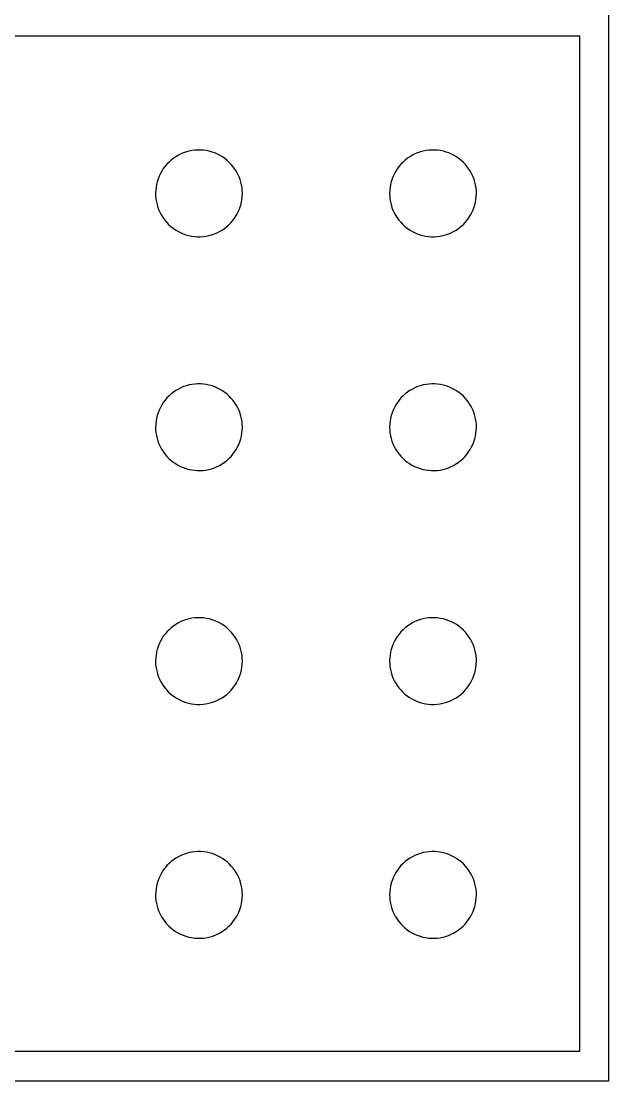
# Model space of a CAD drawing. Extents: x -75 to 75, y -42 to 42.
# Drawn here: x 42.55 to 52.59, y -41.28 to -23.16 of the extents above; entities that cross this region are included whole.
import ezdxf

# ---------------------------------------------------------------- set-up
doc = ezdxf.new("R2010")
doc.units = 0
doc.header["$MEASUREMENT"] = 0
doc.layers.get('0').update_dxf_attribs({"linetype": 'CONTINUOUS'})

msp = doc.modelspace()

# ---------------------------------------------------------------- linework, layer by layer
for p, q in [((52.594, -41.282), (52.594, 30.718)), ((31.094, -23.407), (52.094, -23.407)), ((52.094, -23.407), (52.094, -40.782)), ((45.47, -25.371), (45.422, -25.38)), ((45.52, -25.364), (45.47, -25.371)), ((45.569, -25.361), (45.52, -25.364)), ((45.619, -25.362), (45.569, -25.361)), ((45.668, -25.365), (45.619, -25.362)), ((45.717, -25.372), (45.668, -25.365)), ((45.766, -25.382), (45.717, -25.372)), ((49.47, -25.371), (49.422, -25.38)), ((49.52, -25.364), (49.47, -25.371)), ((49.569, -25.361), (49.52, -25.364)), ((49.619, -25.362), (49.569, -25.361)), ((49.668, -25.365), (49.619, -25.362)), ((49.717, -25.372), (49.668, -25.365)), ((49.766, -25.382), (49.717, -25.372)), ((45.114, -25.534), (45.077, -25.567)), ((45.153, -25.503), (45.114, -25.534)), ((45.194, -25.475), (45.153, -25.503)), ((45.237, -25.45), (45.194, -25.475)), ((45.281, -25.428), (45.237, -25.45)), ((45.327, -25.409), (45.281, -25.428)), ((45.374, -25.393), (45.327, -25.409)), ((45.422, -25.38), (45.374, -25.393)), ((45.813, -25.396), (45.766, -25.382)), ((45.86, -25.412), (45.813, -25.396)), ((45.906, -25.432), (45.86, -25.412)), ((45.95, -25.455), (45.906, -25.432)), ((45.992, -25.48), (45.95, -25.455)), ((46.033, -25.508), (45.992, -25.48)), ((46.072, -25.539), (46.033, -25.508)), ((46.108, -25.573), (46.072, -25.539)), ((49.114, -25.534), (49.077, -25.567)), ((49.153, -25.503), (49.114, -25.534)), ((49.194, -25.475), (49.153, -25.503)), ((49.237, -25.45), (49.194, -25.475)), ((49.281, -25.428), (49.237, -25.45)), ((49.327, -25.409), (49.281, -25.428)), ((49.374, -25.393), (49.327, -25.409)), ((49.422, -25.38), (49.374, -25.393)), ((49.813, -25.396), (49.766, -25.382)), ((49.86, -25.412), (49.813, -25.396)), ((49.906, -25.432), (49.86, -25.412)), ((49.95, -25.455), (49.906, -25.432)), ((49.992, -25.48), (49.95, -25.455)), ((50.033, -25.508), (49.992, -25.48)), ((50.072, -25.539), (50.033, -25.508)), ((50.108, -25.573), (50.072, -25.539)), ((44.953, -25.721), (44.929, -25.764)), ((44.98, -25.679), (44.953, -25.721)), ((45.01, -25.64), (44.98, -25.679)), ((45.042, -25.602), (45.01, -25.64)), ((45.077, -25.567), (45.042, -25.602)), ((46.142, -25.609), (46.108, -25.573)), ((46.174, -25.647), (46.142, -25.609)), ((46.203, -25.687), (46.174, -25.647)), ((46.23, -25.729), (46.203, -25.687)), ((46.253, -25.772), (46.23, -25.729)), ((48.953, -25.721), (48.929, -25.764)), ((48.98, -25.679), (48.953, -25.721)), ((49.01, -25.64), (48.98, -25.679)), ((49.042, -25.602), (49.01, -25.64)), ((49.077, -25.567), (49.042, -25.602)), ((50.142, -25.609), (50.108, -25.573)), ((50.174, -25.647), (50.142, -25.609)), ((50.203, -25.687), (50.174, -25.647)), ((50.23, -25.729), (50.203, -25.687)), ((50.253, -25.772), (50.23, -25.729)), ((44.875, -25.903), (44.863, -25.951)), ((44.89, -25.856), (44.875, -25.903)), ((44.908, -25.809), (44.89, -25.856)), ((44.929, -25.764), (44.908, -25.809)), ((46.274, -25.817), (46.253, -25.772)), ((46.291, -25.864), (46.274, -25.817)), ((46.306, -25.911), (46.291, -25.864)), ((46.317, -25.959), (46.306, -25.911)), ((48.875, -25.903), (48.863, -25.951)), ((48.89, -25.856), (48.875, -25.903)), ((48.908, -25.809), (48.89, -25.856)), ((48.929, -25.764), (48.908, -25.809)), ((50.274, -25.817), (50.253, -25.772)), ((50.291, -25.864), (50.274, -25.817)), ((50.306, -25.911), (50.291, -25.864)), ((50.317, -25.959), (50.306, -25.911)), ((44.85, -26.049), (44.848, -26.099)), ((44.848, -26.099), (44.849, -26.148)), ((44.855, -26), (44.85, -26.049)), ((44.863, -25.951), (44.855, -26)), ((46.325, -26.008), (46.317, -25.959)), ((46.33, -26.058), (46.325, -26.008)), ((46.331, -26.107), (46.33, -26.058)), ((48.85, -26.049), (48.848, -26.099)), ((48.848, -26.099), (48.849, -26.148)), ((48.855, -26), (48.85, -26.049)), ((48.863, -25.951), (48.855, -26)), ((50.325, -26.008), (50.317, -25.959)), ((50.33, -26.058), (50.325, -26.008)), ((50.331, -26.107), (50.33, -26.058)), ((44.849, -26.148), (44.854, -26.198)), ((44.854, -26.198), (44.862, -26.247)), ((44.862, -26.247), (44.873, -26.295)), ((46.303, -26.303), (46.315, -26.255)), ((46.315, -26.255), (46.324, -26.206)), ((46.324, -26.206), (46.329, -26.157)), ((46.329, -26.157), (46.331, -26.107)), ((48.849, -26.148), (48.854, -26.198)), ((48.854, -26.198), (48.862, -26.247)), ((48.862, -26.247), (48.873, -26.295)), ((50.303, -26.303), (50.315, -26.255)), ((50.315, -26.255), (50.324, -26.206)), ((50.324, -26.206), (50.329, -26.157)), ((50.329, -26.157), (50.331, -26.107)), ((44.873, -26.295), (44.887, -26.342)), ((44.887, -26.342), (44.905, -26.389)), ((44.905, -26.389), (44.926, -26.434)), ((44.926, -26.434), (44.949, -26.477)), ((46.225, -26.484), (46.249, -26.441)), ((46.249, -26.441), (46.27, -26.396)), ((46.27, -26.396), (46.288, -26.35)), ((46.288, -26.35), (46.303, -26.303)), ((48.873, -26.295), (48.887, -26.342)), ((48.887, -26.342), (48.905, -26.389)), ((48.905, -26.389), (48.926, -26.434)), ((48.926, -26.434), (48.949, -26.477)), ((50.225, -26.484), (50.249, -26.441)), ((50.249, -26.441), (50.27, -26.396)), ((50.27, -26.396), (50.288, -26.35)), ((50.288, -26.35), (50.303, -26.303)), ((44.949, -26.477), (44.976, -26.519)), ((44.976, -26.519), (45.005, -26.559)), ((45.005, -26.559), (45.037, -26.597)), ((45.037, -26.597), (45.071, -26.633)), ((45.071, -26.633), (45.108, -26.667)), ((46.065, -26.672), (46.102, -26.639)), ((46.102, -26.639), (46.137, -26.603)), ((46.137, -26.603), (46.169, -26.566)), ((46.169, -26.566), (46.198, -26.526)), ((46.198, -26.526), (46.225, -26.484)), ((48.949, -26.477), (48.976, -26.519)), ((48.976, -26.519), (49.005, -26.559)), ((49.005, -26.559), (49.037, -26.597)), ((49.037, -26.597), (49.071, -26.633)), ((49.071, -26.633), (49.108, -26.667)), ((50.065, -26.672), (50.102, -26.639)), ((50.102, -26.639), (50.137, -26.603)), ((50.137, -26.603), (50.169, -26.566)), ((50.169, -26.566), (50.198, -26.526)), ((50.198, -26.526), (50.225, -26.484)), ((45.108, -26.667), (45.147, -26.698)), ((45.147, -26.698), (45.187, -26.726)), ((45.187, -26.726), (45.23, -26.751)), ((45.23, -26.751), (45.274, -26.774)), ((45.274, -26.774), (45.32, -26.794)), ((45.32, -26.794), (45.367, -26.81)), ((45.367, -26.81), (45.415, -26.824)), ((45.415, -26.824), (45.463, -26.834)), ((45.757, -26.825), (45.805, -26.812)), ((45.805, -26.812), (45.852, -26.796)), ((45.852, -26.796), (45.898, -26.777)), ((45.898, -26.777), (45.942, -26.755)), ((45.942, -26.755), (45.985, -26.73)), ((45.985, -26.73), (46.026, -26.702)), ((46.026, -26.702), (46.065, -26.672)), ((49.108, -26.667), (49.147, -26.698)), ((49.147, -26.698), (49.187, -26.726)), ((49.187, -26.726), (49.23, -26.751)), ((49.23, -26.751), (49.274, -26.774)), ((49.274, -26.774), (49.32, -26.794)), ((49.32, -26.794), (49.367, -26.81)), ((49.367, -26.81), (49.415, -26.824)), ((49.415, -26.824), (49.463, -26.834)), ((49.757, -26.825), (49.805, -26.812)), ((49.805, -26.812), (49.852, -26.796)), ((49.852, -26.796), (49.898, -26.777)), ((49.898, -26.777), (49.942, -26.755)), ((49.942, -26.755), (49.985, -26.73)), ((49.985, -26.73), (50.026, -26.702)), ((50.026, -26.702), (50.065, -26.672)), ((45.463, -26.834), (45.511, -26.84)), ((45.511, -26.84), (45.56, -26.844)), ((45.56, -26.844), (45.61, -26.844)), ((45.61, -26.844), (45.659, -26.841)), ((45.659, -26.841), (45.709, -26.835)), ((45.709, -26.835), (45.757, -26.825)), ((49.463, -26.834), (49.511, -26.84)), ((49.511, -26.84), (49.56, -26.844)), ((49.56, -26.844), (49.61, -26.844)), ((49.61, -26.844), (49.659, -26.841)), ((49.659, -26.841), (49.709, -26.835)), ((49.709, -26.835), (49.757, -26.825)), ((45.569, -29.361), (45.52, -29.364)), ((45.619, -29.362), (45.569, -29.361)), ((45.668, -29.365), (45.619, -29.362)), ((49.569, -29.361), (49.52, -29.364)), ((49.619, -29.362), (49.569, -29.361)), ((49.668, -29.365), (49.619, -29.362)), ((45.114, -29.534), (45.077, -29.567)), ((45.153, -29.503), (45.114, -29.534)), ((45.194, -29.475), (45.153, -29.503)), ((45.237, -29.45), (45.194, -29.475)), ((45.281, -29.428), (45.237, -29.45)), ((45.327, -29.409), (45.281, -29.428)), ((45.374, -29.393), (45.327, -29.409)), ((45.422, -29.38), (45.374, -29.393)), ((45.47, -29.371), (45.422, -29.38)), ((45.52, -29.364), (45.47, -29.371)), ((45.717, -29.372), (45.668, -29.365)), ((45.766, -29.382), (45.717, -29.372)), ((45.813, -29.396), (45.766, -29.382)), ((45.86, -29.412), (45.813, -29.396)), ((45.906, -29.432), (45.86, -29.412)), ((45.95, -29.455), (45.906, -29.432)), ((45.992, -29.48), (45.95, -29.455)), ((46.033, -29.508), (45.992, -29.48)), ((46.072, -29.539), (46.033, -29.508)), ((46.108, -29.573), (46.072, -29.539)), ((49.114, -29.534), (49.077, -29.567)), ((49.153, -29.503), (49.114, -29.534)), ((49.194, -29.475), (49.153, -29.503)), ((49.237, -29.45), (49.194, -29.475)), ((49.281, -29.428), (49.237, -29.45)), ((49.327, -29.409), (49.281, -29.428)), ((49.374, -29.393), (49.327, -29.409)), ((49.422, -29.38), (49.374, -29.393)), ((49.47, -29.371), (49.422, -29.38)), ((49.52, -29.364), (49.47, -29.371)), ((49.717, -29.372), (49.668, -29.365)), ((49.766, -29.382), (49.717, -29.372)), ((49.813, -29.396), (49.766, -29.382)), ((49.86, -29.412), (49.813, -29.396)), ((49.906, -29.432), (49.86, -29.412)), ((49.95, -29.455), (49.906, -29.432)), ((49.992, -29.48), (49.95, -29.455)), ((50.033, -29.508), (49.992, -29.48)), ((50.072, -29.539), (50.033, -29.508)), ((50.108, -29.573), (50.072, -29.539)), ((44.953, -29.721), (44.929, -29.764)), ((44.98, -29.679), (44.953, -29.721)), ((45.01, -29.64), (44.98, -29.679)), ((45.042, -29.602), (45.01, -29.64)), ((45.077, -29.567), (45.042, -29.602)), ((46.142, -29.609), (46.108, -29.573)), ((46.174, -29.647), (46.142, -29.609)), ((46.203, -29.687), (46.174, -29.647)), ((46.23, -29.729), (46.203, -29.687)), ((48.953, -29.721), (48.929, -29.764)), ((48.98, -29.679), (48.953, -29.721)), ((49.01, -29.64), (48.98, -29.679)), ((49.042, -29.602), (49.01, -29.64)), ((49.077, -29.567), (49.042, -29.602)), ((50.142, -29.609), (50.108, -29.573)), ((50.174, -29.647), (50.142, -29.609)), ((50.203, -29.687), (50.174, -29.647)), ((50.23, -29.729), (50.203, -29.687)), ((44.875, -29.903), (44.863, -29.951)), ((44.89, -29.856), (44.875, -29.903)), ((44.908, -29.809), (44.89, -29.856)), ((44.929, -29.764), (44.908, -29.809)), ((46.253, -29.772), (46.23, -29.729)), ((46.274, -29.817), (46.253, -29.772)), ((46.291, -29.864), (46.274, -29.817)), ((46.306, -29.911), (46.291, -29.864)), ((48.875, -29.903), (48.863, -29.951)), ((48.89, -29.856), (48.875, -29.903)), ((48.908, -29.809), (48.89, -29.856)), ((48.929, -29.764), (48.908, -29.809)), ((50.253, -29.772), (50.23, -29.729)), ((50.274, -29.817), (50.253, -29.772)), ((50.291, -29.864), (50.274, -29.817)), ((50.306, -29.911), (50.291, -29.864)), ((44.85, -30.049), (44.848, -30.099)), ((44.855, -30), (44.85, -30.049)), ((44.863, -29.951), (44.855, -30)), ((46.317, -29.959), (46.306, -29.911)), ((46.325, -30.008), (46.317, -29.959)), ((46.33, -30.058), (46.325, -30.008)), ((46.331, -30.107), (46.33, -30.058)), ((48.85, -30.049), (48.848, -30.099)), ((48.855, -30), (48.85, -30.049)), ((48.863, -29.951), (48.855, -30)), ((50.317, -29.959), (50.306, -29.911)), ((50.325, -30.008), (50.317, -29.959)), ((50.33, -30.058), (50.325, -30.008)), ((50.331, -30.107), (50.33, -30.058)), ((44.848, -30.099), (44.849, -30.148)), ((44.849, -30.148), (44.854, -30.198)), ((44.854, -30.198), (44.862, -30.247)), ((44.862, -30.247), (44.873, -30.295)), ((46.303, -30.303), (46.315, -30.255)), ((46.315, -30.255), (46.324, -30.206)), ((46.324, -30.206), (46.329, -30.157)), ((46.329, -30.157), (46.331, -30.107)), ((48.848, -30.099), (48.849, -30.148)), ((48.849, -30.148), (48.854, -30.198)), ((48.854, -30.198), (48.862, -30.247)), ((48.862, -30.247), (48.873, -30.295)), ((50.303, -30.303), (50.315, -30.255)), ((50.315, -30.255), (50.324, -30.206)), ((50.324, -30.206), (50.329, -30.157)), ((50.329, -30.157), (50.331, -30.107)), ((44.873, -30.295), (44.887, -30.342)), ((44.887, -30.342), (44.905, -30.389)), ((44.905, -30.389), (44.926, -30.434)), ((44.926, -30.434), (44.949, -30.477)), ((46.225, -30.484), (46.249, -30.441)), ((46.249, -30.441), (46.27, -30.396)), ((46.27, -30.396), (46.288, -30.35)), ((46.288, -30.35), (46.303, -30.303)), ((48.873, -30.295), (48.887, -30.342)), ((48.887, -30.342), (48.905, -30.389)), ((48.905, -30.389), (48.926, -30.434)), ((48.926, -30.434), (48.949, -30.477)), ((50.225, -30.484), (50.249, -30.441)), ((50.249, -30.441), (50.27, -30.396)), ((50.27, -30.396), (50.288, -30.35)), ((50.288, -30.35), (50.303, -30.303)), ((44.949, -30.477), (44.976, -30.519)), ((44.976, -30.519), (45.005, -30.559)), ((45.005, -30.559), (45.037, -30.597)), ((45.037, -30.597), (45.071, -30.633)), ((46.102, -30.639), (46.137, -30.603)), ((46.137, -30.603), (46.169, -30.566)), ((46.169, -30.566), (46.198, -30.526)), ((46.198, -30.526), (46.225, -30.484)), ((48.949, -30.477), (48.976, -30.519)), ((48.976, -30.519), (49.005, -30.559)), ((49.005, -30.559), (49.037, -30.597)), ((49.037, -30.597), (49.071, -30.633)), ((50.102, -30.639), (50.137, -30.603)), ((50.137, -30.603), (50.169, -30.566)), ((50.169, -30.566), (50.198, -30.526)), ((50.198, -30.526), (50.225, -30.484)), ((45.071, -30.633), (45.108, -30.667)), ((45.108, -30.667), (45.147, -30.698)), ((45.147, -30.698), (45.187, -30.726)), ((45.187, -30.726), (45.23, -30.751)), ((45.23, -30.751), (45.274, -30.774)), ((45.274, -30.774), (45.32, -30.794)), ((45.32, -30.794), (45.367, -30.81)), ((45.367, -30.81), (45.415, -30.824)), ((45.757, -30.825), (45.805, -30.812)), ((45.805, -30.812), (45.852, -30.796)), ((45.852, -30.796), (45.898, -30.777)), ((45.898, -30.777), (45.942, -30.755)), ((45.942, -30.755), (45.985, -30.73)), ((45.985, -30.73), (46.026, -30.702)), ((46.026, -30.702), (46.065, -30.672)), ((46.065, -30.672), (46.102, -30.639)), ((49.071, -30.633), (49.108, -30.667)), ((49.108, -30.667), (49.147, -30.698)), ((49.147, -30.698), (49.187, -30.726)), ((49.187, -30.726), (49.23, -30.751)), ((49.23, -30.751), (49.274, -30.774)), ((49.274, -30.774), (49.32, -30.794)), ((49.32, -30.794), (49.367, -30.81)), ((49.367, -30.81), (49.415, -30.824)), ((49.757, -30.825), (49.805, -30.812)), ((49.805, -30.812), (49.852, -30.796)), ((49.852, -30.796), (49.898, -30.777)), ((49.898, -30.777), (49.942, -30.755)), ((49.942, -30.755), (49.985, -30.73)), ((49.985, -30.73), (50.026, -30.702)), ((50.026, -30.702), (50.065, -30.672)), ((50.065, -30.672), (50.102, -30.639)), ((45.415, -30.824), (45.463, -30.834)), ((45.463, -30.834), (45.511, -30.84)), ((45.511, -30.84), (45.56, -30.844)), ((45.56, -30.844), (45.61, -30.844)), ((45.61, -30.844), (45.659, -30.841)), ((45.659, -30.841), (45.709, -30.835)), ((45.709, -30.835), (45.757, -30.825)), ((49.415, -30.824), (49.463, -30.834)), ((49.463, -30.834), (49.511, -30.84)), ((49.511, -30.84), (49.56, -30.844)), ((49.56, -30.844), (49.61, -30.844)), ((49.61, -30.844), (49.659, -30.841)), ((49.659, -30.841), (49.709, -30.835)), ((49.709, -30.835), (49.757, -30.825)), ((45.153, -33.503), (45.114, -33.534)), ((45.194, -33.475), (45.153, -33.503)), ((45.237, -33.45), (45.194, -33.475)), ((45.281, -33.428), (45.237, -33.45)), ((45.327, -33.409), (45.281, -33.428)), ((45.374, -33.393), (45.327, -33.409)), ((45.422, -33.38), (45.374, -33.393)), ((45.47, -33.371), (45.422, -33.38)), ((45.52, -33.364), (45.47, -33.371)), ((45.569, -33.361), (45.52, -33.364)), ((45.619, -33.362), (45.569, -33.361)), ((45.668, -33.365), (45.619, -33.362)), ((45.717, -33.372), (45.668, -33.365)), ((45.766, -33.382), (45.717, -33.372)), ((45.813, -33.396), (45.766, -33.382)), ((45.86, -33.412), (45.813, -33.396)), ((45.906, -33.432), (45.86, -33.412)), ((45.95, -33.455), (45.906, -33.432)), ((45.992, -33.48), (45.95, -33.455)), ((46.033, -33.508), (45.992, -33.48)), ((46.072, -33.539), (46.033, -33.508)), ((49.153, -33.503), (49.114, -33.534)), ((49.194, -33.475), (49.153, -33.503)), ((49.237, -33.45), (49.194, -33.475)), ((49.281, -33.428), (49.237, -33.45)), ((49.327, -33.409), (49.281, -33.428)), ((49.374, -33.393), (49.327, -33.409)), ((49.422, -33.38), (49.374, -33.393)), ((49.47, -33.371), (49.422, -33.38)), ((49.52, -33.364), (49.47, -33.371)), ((49.569, -33.361), (49.52, -33.364)), ((49.619, -33.362), (49.569, -33.361)), ((49.668, -33.365), (49.619, -33.362)), ((49.717, -33.372), (49.668, -33.365)), ((49.766, -33.382), (49.717, -33.372)), ((49.813, -33.396), (49.766, -33.382)), ((49.86, -33.412), (49.813, -33.396)), ((49.906, -33.432), (49.86, -33.412)), ((49.95, -33.455), (49.906, -33.432)), ((49.992, -33.48), (49.95, -33.455)), ((50.033, -33.508), (49.992, -33.48)), ((50.072, -33.539), (50.033, -33.508)), ((44.98, -33.679), (44.953, -33.721)), ((45.01, -33.64), (44.98, -33.679)), ((45.042, -33.602), (45.01, -33.64)), ((45.077, -33.567), (45.042, -33.602)), ((45.114, -33.534), (45.077, -33.567)), ((46.108, -33.573), (46.072, -33.539)), ((46.142, -33.609), (46.108, -33.573)), ((46.174, -33.647), (46.142, -33.609)), ((46.203, -33.687), (46.174, -33.647)), ((46.23, -33.729), (46.203, -33.687)), ((48.98, -33.679), (48.953, -33.721)), ((49.01, -33.64), (48.98, -33.679)), ((49.042, -33.602), (49.01, -33.64)), ((49.077, -33.567), (49.042, -33.602)), ((49.114, -33.534), (49.077, -33.567)), ((50.108, -33.573), (50.072, -33.539)), ((50.142, -33.609), (50.108, -33.573)), ((50.174, -33.647), (50.142, -33.609)), ((50.203, -33.687), (50.174, -33.647)), ((50.23, -33.729), (50.203, -33.687)), ((44.89, -33.856), (44.875, -33.903)), ((44.908, -33.809), (44.89, -33.856)), ((44.929, -33.764), (44.908, -33.809)), ((44.953, -33.721), (44.929, -33.764)), ((46.253, -33.772), (46.23, -33.729)), ((46.274, -33.817), (46.253, -33.772)), ((46.291, -33.864), (46.274, -33.817)), ((46.306, -33.911), (46.291, -33.864)), ((48.89, -33.856), (48.875, -33.903)), ((48.908, -33.809), (48.89, -33.856)), ((48.929, -33.764), (48.908, -33.809)), ((48.953, -33.721), (48.929, -33.764)), ((50.253, -33.772), (50.23, -33.729)), ((50.274, -33.817), (50.253, -33.772)), ((50.291, -33.864), (50.274, -33.817)), ((50.306, -33.911), (50.291, -33.864)), ((44.85, -34.049), (44.848, -34.099)), ((44.855, -34), (44.85, -34.049)), ((44.863, -33.951), (44.855, -34)), ((44.875, -33.903), (44.863, -33.951)), ((46.317, -33.959), (46.306, -33.911)), ((46.325, -34.008), (46.317, -33.959)), ((46.33, -34.058), (46.325, -34.008)), ((46.331, -34.107), (46.33, -34.058)), ((48.85, -34.049), (48.848, -34.099)), ((48.855, -34), (48.85, -34.049)), ((48.863, -33.951), (48.855, -34)), ((48.875, -33.903), (48.863, -33.951)), ((50.317, -33.959), (50.306, -33.911)), ((50.325, -34.008), (50.317, -33.959)), ((50.33, -34.058), (50.325, -34.008)), ((50.331, -34.107), (50.33, -34.058)), ((44.848, -34.099), (44.849, -34.148)), ((44.849, -34.148), (44.854, -34.198)), ((44.854, -34.198), (44.862, -34.247)), ((44.862, -34.247), (44.873, -34.295)), ((46.303, -34.303), (46.315, -34.255)), ((46.315, -34.255), (46.324, -34.206)), ((46.324, -34.206), (46.329, -34.157)), ((46.329, -34.157), (46.331, -34.107)), ((48.848, -34.099), (48.849, -34.148)), ((48.849, -34.148), (48.854, -34.198)), ((48.854, -34.198), (48.862, -34.247)), ((48.862, -34.247), (48.873, -34.295)), ((50.303, -34.303), (50.315, -34.255)), ((50.315, -34.255), (50.324, -34.206)), ((50.324, -34.206), (50.329, -34.157)), ((50.329, -34.157), (50.331, -34.107)), ((44.873, -34.295), (44.887, -34.342)), ((44.887, -34.342), (44.905, -34.389)), ((44.905, -34.389), (44.926, -34.434)), ((44.926, -34.434), (44.949, -34.477)), ((46.249, -34.441), (46.27, -34.396)), ((46.27, -34.396), (46.288, -34.35)), ((46.288, -34.35), (46.303, -34.303)), ((48.873, -34.295), (48.887, -34.342)), ((48.887, -34.342), (48.905, -34.389)), ((48.905, -34.389), (48.926, -34.434)), ((48.926, -34.434), (48.949, -34.477)), ((50.249, -34.441), (50.27, -34.396)), ((50.27, -34.396), (50.288, -34.35)), ((50.288, -34.35), (50.303, -34.303)), ((44.949, -34.477), (44.976, -34.519)), ((44.976, -34.519), (45.005, -34.559)), ((45.005, -34.559), (45.037, -34.597)), ((45.037, -34.597), (45.071, -34.633)), ((46.102, -34.639), (46.137, -34.603)), ((46.137, -34.603), (46.169, -34.566)), ((46.169, -34.566), (46.198, -34.526)), ((46.198, -34.526), (46.225, -34.484)), ((46.225, -34.484), (46.249, -34.441)), ((48.949, -34.477), (48.976, -34.519)), ((48.976, -34.519), (49.005, -34.559)), ((49.005, -34.559), (49.037, -34.597)), ((49.037, -34.597), (49.071, -34.633)), ((50.102, -34.639), (50.137, -34.603)), ((50.137, -34.603), (50.169, -34.566)), ((50.169, -34.566), (50.198, -34.526)), ((50.198, -34.526), (50.225, -34.484)), ((50.225, -34.484), (50.249, -34.441)), ((45.071, -34.633), (45.108, -34.667)), ((45.108, -34.667), (45.147, -34.698)), ((45.147, -34.698), (45.187, -34.726)), ((45.187, -34.726), (45.23, -34.751)), ((45.23, -34.751), (45.274, -34.774)), ((45.274, -34.774), (45.32, -34.794)), ((45.32, -34.794), (45.367, -34.81)), ((45.805, -34.812), (45.852, -34.796)), ((45.852, -34.796), (45.898, -34.777)), ((45.898, -34.777), (45.942, -34.755)), ((45.942, -34.755), (45.985, -34.73)), ((45.985, -34.73), (46.026, -34.702)), ((46.026, -34.702), (46.065, -34.672)), ((46.065, -34.672), (46.102, -34.639)), ((49.071, -34.633), (49.108, -34.667)), ((49.108, -34.667), (49.147, -34.698)), ((49.147, -34.698), (49.187, -34.726)), ((49.187, -34.726), (49.23, -34.751)), ((49.23, -34.751), (49.274, -34.774)), ((49.274, -34.774), (49.32, -34.794)), ((49.32, -34.794), (49.367, -34.81)), ((49.805, -34.812), (49.852, -34.796)), ((49.852, -34.796), (49.898, -34.777)), ((49.898, -34.777), (49.942, -34.755)), ((49.942, -34.755), (49.985, -34.73)), ((49.985, -34.73), (50.026, -34.702)), ((50.026, -34.702), (50.065, -34.672)), ((50.065, -34.672), (50.102, -34.639)), ((45.367, -34.81), (45.415, -34.824)), ((45.415, -34.824), (45.463, -34.834)), ((45.463, -34.834), (45.511, -34.84)), ((45.511, -34.84), (45.56, -34.844)), ((45.56, -34.844), (45.61, -34.844)), ((45.61, -34.844), (45.659, -34.841)), ((45.659, -34.841), (45.709, -34.835)), ((45.709, -34.835), (45.757, -34.825)), ((45.757, -34.825), (45.805, -34.812)), ((49.367, -34.81), (49.415, -34.824)), ((49.415, -34.824), (49.463, -34.834)), ((49.463, -34.834), (49.511, -34.84)), ((49.511, -34.84), (49.56, -34.844)), ((49.56, -34.844), (49.61, -34.844)), ((49.61, -34.844), (49.659, -34.841)), ((49.659, -34.841), (49.709, -34.835)), ((49.709, -34.835), (49.757, -34.825)), ((49.757, -34.825), (49.805, -34.812)), ((45.153, -37.503), (45.114, -37.534)), ((45.194, -37.475), (45.153, -37.503)), ((45.237, -37.45), (45.194, -37.475)), ((45.281, -37.428), (45.237, -37.45)), ((45.327, -37.409), (45.281, -37.428)), ((45.374, -37.393), (45.327, -37.409)), ((45.422, -37.38), (45.374, -37.393)), ((45.47, -37.371), (45.422, -37.38)), ((45.52, -37.364), (45.47, -37.371)), ((45.569, -37.361), (45.52, -37.364)), ((45.619, -37.362), (45.569, -37.361)), ((45.668, -37.365), (45.619, -37.362)), ((45.717, -37.372), (45.668, -37.365)), ((45.766, -37.382), (45.717, -37.372)), ((45.813, -37.396), (45.766, -37.382)), ((45.86, -37.412), (45.813, -37.396)), ((45.906, -37.432), (45.86, -37.412)), ((45.95, -37.455), (45.906, -37.432)), ((45.992, -37.48), (45.95, -37.455)), ((46.033, -37.508), (45.992, -37.48)), ((46.072, -37.539), (46.033, -37.508)), ((49.153, -37.503), (49.114, -37.534)), ((49.194, -37.475), (49.153, -37.503)), ((49.237, -37.45), (49.194, -37.475)), ((49.281, -37.428), (49.237, -37.45)), ((49.327, -37.409), (49.281, -37.428)), ((49.374, -37.393), (49.327, -37.409)), ((49.422, -37.38), (49.374, -37.393)), ((49.47, -37.371), (49.422, -37.38)), ((49.52, -37.364), (49.47, -37.371)), ((49.569, -37.361), (49.52, -37.364)), ((49.619, -37.362), (49.569, -37.361)), ((49.668, -37.365), (49.619, -37.362)), ((49.717, -37.372), (49.668, -37.365)), ((49.766, -37.382), (49.717, -37.372)), ((49.813, -37.396), (49.766, -37.382)), ((49.86, -37.412), (49.813, -37.396)), ((49.906, -37.432), (49.86, -37.412)), ((49.95, -37.455), (49.906, -37.432)), ((49.992, -37.48), (49.95, -37.455)), ((50.033, -37.508), (49.992, -37.48)), ((50.072, -37.539), (50.033, -37.508)), ((44.98, -37.679), (44.953, -37.721)), ((45.01, -37.64), (44.98, -37.679)), ((45.042, -37.602), (45.01, -37.64)), ((45.077, -37.567), (45.042, -37.602)), ((45.114, -37.534), (45.077, -37.567)), ((46.108, -37.573), (46.072, -37.539)), ((46.142, -37.609), (46.108, -37.573)), ((46.174, -37.647), (46.142, -37.609)), ((46.203, -37.687), (46.174, -37.647)), ((46.23, -37.729), (46.203, -37.687)), ((48.98, -37.679), (48.953, -37.721)), ((49.01, -37.64), (48.98, -37.679)), ((49.042, -37.602), (49.01, -37.64)), ((49.077, -37.567), (49.042, -37.602)), ((49.114, -37.534), (49.077, -37.567)), ((50.108, -37.573), (50.072, -37.539)), ((50.142, -37.609), (50.108, -37.573)), ((50.174, -37.647), (50.142, -37.609)), ((50.203, -37.687), (50.174, -37.647)), ((50.23, -37.729), (50.203, -37.687)), ((44.89, -37.856), (44.875, -37.903)), ((44.908, -37.809), (44.89, -37.856)), ((44.929, -37.764), (44.908, -37.809)), ((44.953, -37.721), (44.929, -37.764)), ((46.253, -37.772), (46.23, -37.729)), ((46.274, -37.817), (46.253, -37.772)), ((46.291, -37.864), (46.274, -37.817)), ((46.306, -37.911), (46.291, -37.864)), ((48.89, -37.856), (48.875, -37.903)), ((48.908, -37.809), (48.89, -37.856)), ((48.929, -37.764), (48.908, -37.809)), ((48.953, -37.721), (48.929, -37.764)), ((50.253, -37.772), (50.23, -37.729)), ((50.274, -37.817), (50.253, -37.772)), ((50.291, -37.864), (50.274, -37.817)), ((50.306, -37.911), (50.291, -37.864)), ((44.85, -38.049), (44.848, -38.099)), ((44.855, -38), (44.85, -38.049)), ((44.863, -37.951), (44.855, -38)), ((44.875, -37.903), (44.863, -37.951)), ((46.317, -37.959), (46.306, -37.911)), ((46.325, -38.008), (46.317, -37.959)), ((46.33, -38.058), (46.325, -38.008)), ((46.331, -38.107), (46.33, -38.058)), ((48.85, -38.049), (48.848, -38.099)), ((48.855, -38), (48.85, -38.049)), ((48.863, -37.951), (48.855, -38)), ((48.875, -37.903), (48.863, -37.951)), ((50.317, -37.959), (50.306, -37.911)), ((50.325, -38.008), (50.317, -37.959)), ((50.33, -38.058), (50.325, -38.008)), ((50.331, -38.107), (50.33, -38.058)), ((44.848, -38.099), (44.849, -38.148)), ((44.849, -38.148), (44.854, -38.198)), ((44.854, -38.198), (44.862, -38.247)), ((46.315, -38.255), (46.324, -38.206)), ((46.324, -38.206), (46.329, -38.157)), ((46.329, -38.157), (46.331, -38.107)), ((48.848, -38.099), (48.849, -38.148)), ((48.849, -38.148), (48.854, -38.198)), ((48.854, -38.198), (48.862, -38.247)), ((50.315, -38.255), (50.324, -38.206)), ((50.324, -38.206), (50.329, -38.157)), ((50.329, -38.157), (50.331, -38.107)), ((44.862, -38.247), (44.873, -38.295)), ((44.873, -38.295), (44.887, -38.342)), ((44.887, -38.342), (44.905, -38.389)), ((44.905, -38.389), (44.926, -38.434)), ((46.249, -38.441), (46.27, -38.396)), ((46.27, -38.396), (46.288, -38.35)), ((46.288, -38.35), (46.303, -38.303)), ((46.303, -38.303), (46.315, -38.255)), ((48.862, -38.247), (48.873, -38.295)), ((48.873, -38.295), (48.887, -38.342)), ((48.887, -38.342), (48.905, -38.389)), ((48.905, -38.389), (48.926, -38.434)), ((50.249, -38.441), (50.27, -38.396)), ((50.27, -38.396), (50.288, -38.35)), ((50.288, -38.35), (50.303, -38.303)), ((50.303, -38.303), (50.315, -38.255)), ((44.926, -38.434), (44.949, -38.477)), ((44.949, -38.477), (44.976, -38.519)), ((44.976, -38.519), (45.005, -38.559)), ((45.005, -38.559), (45.037, -38.597)), ((45.037, -38.597), (45.071, -38.633)), ((46.102, -38.639), (46.137, -38.603)), ((46.137, -38.603), (46.169, -38.566)), ((46.169, -38.566), (46.198, -38.526)), ((46.198, -38.526), (46.225, -38.484)), ((46.225, -38.484), (46.249, -38.441)), ((48.926, -38.434), (48.949, -38.477)), ((48.949, -38.477), (48.976, -38.519)), ((48.976, -38.519), (49.005, -38.559)), ((49.005, -38.559), (49.037, -38.597)), ((49.037, -38.597), (49.071, -38.633)), ((50.102, -38.639), (50.137, -38.603)), ((50.137, -38.603), (50.169, -38.566)), ((50.169, -38.566), (50.198, -38.526)), ((50.198, -38.526), (50.225, -38.484)), ((50.225, -38.484), (50.249, -38.441)), ((45.071, -38.633), (45.108, -38.667)), ((45.108, -38.667), (45.147, -38.698)), ((45.147, -38.698), (45.187, -38.726)), ((45.187, -38.726), (45.23, -38.751)), ((45.23, -38.751), (45.274, -38.774)), ((45.274, -38.774), (45.32, -38.794)), ((45.852, -38.796), (45.898, -38.777)), ((45.898, -38.777), (45.942, -38.755)), ((45.942, -38.755), (45.985, -38.73)), ((45.985, -38.73), (46.026, -38.702)), ((46.026, -38.702), (46.065, -38.672)), ((46.065, -38.672), (46.102, -38.639)), ((49.071, -38.633), (49.108, -38.667)), ((49.108, -38.667), (49.147, -38.698)), ((49.147, -38.698), (49.187, -38.726)), ((49.187, -38.726), (49.23, -38.751)), ((49.23, -38.751), (49.274, -38.774)), ((49.274, -38.774), (49.32, -38.794)), ((49.852, -38.796), (49.898, -38.777)), ((49.898, -38.777), (49.942, -38.755)), ((49.942, -38.755), (49.985, -38.73)), ((49.985, -38.73), (50.026, -38.702)), ((50.026, -38.702), (50.065, -38.672)), ((50.065, -38.672), (50.102, -38.639)), ((45.32, -38.794), (45.367, -38.81)), ((45.367, -38.81), (45.415, -38.824)), ((45.415, -38.824), (45.463, -38.834)), ((45.463, -38.834), (45.511, -38.84)), ((45.511, -38.84), (45.56, -38.844)), ((45.56, -38.844), (45.61, -38.844)), ((45.61, -38.844), (45.659, -38.841)), ((45.659, -38.841), (45.709, -38.835)), ((45.709, -38.835), (45.757, -38.825)), ((45.757, -38.825), (45.805, -38.812)), ((45.805, -38.812), (45.852, -38.796)), ((49.32, -38.794), (49.367, -38.81)), ((49.367, -38.81), (49.415, -38.824)), ((49.415, -38.824), (49.463, -38.834)), ((49.463, -38.834), (49.511, -38.84)), ((49.511, -38.84), (49.56, -38.844)), ((49.56, -38.844), (49.61, -38.844)), ((49.61, -38.844), (49.659, -38.841)), ((49.659, -38.841), (49.709, -38.835)), ((49.709, -38.835), (49.757, -38.825)), ((49.757, -38.825), (49.805, -38.812)), ((49.805, -38.812), (49.852, -38.796)), ((52.094, -40.782), (31.094, -40.782)), ((30.594, -41.282), (52.594, -41.282))]:
    msp.add_line(p, q)

doc.saveas('drawing.dxf')
